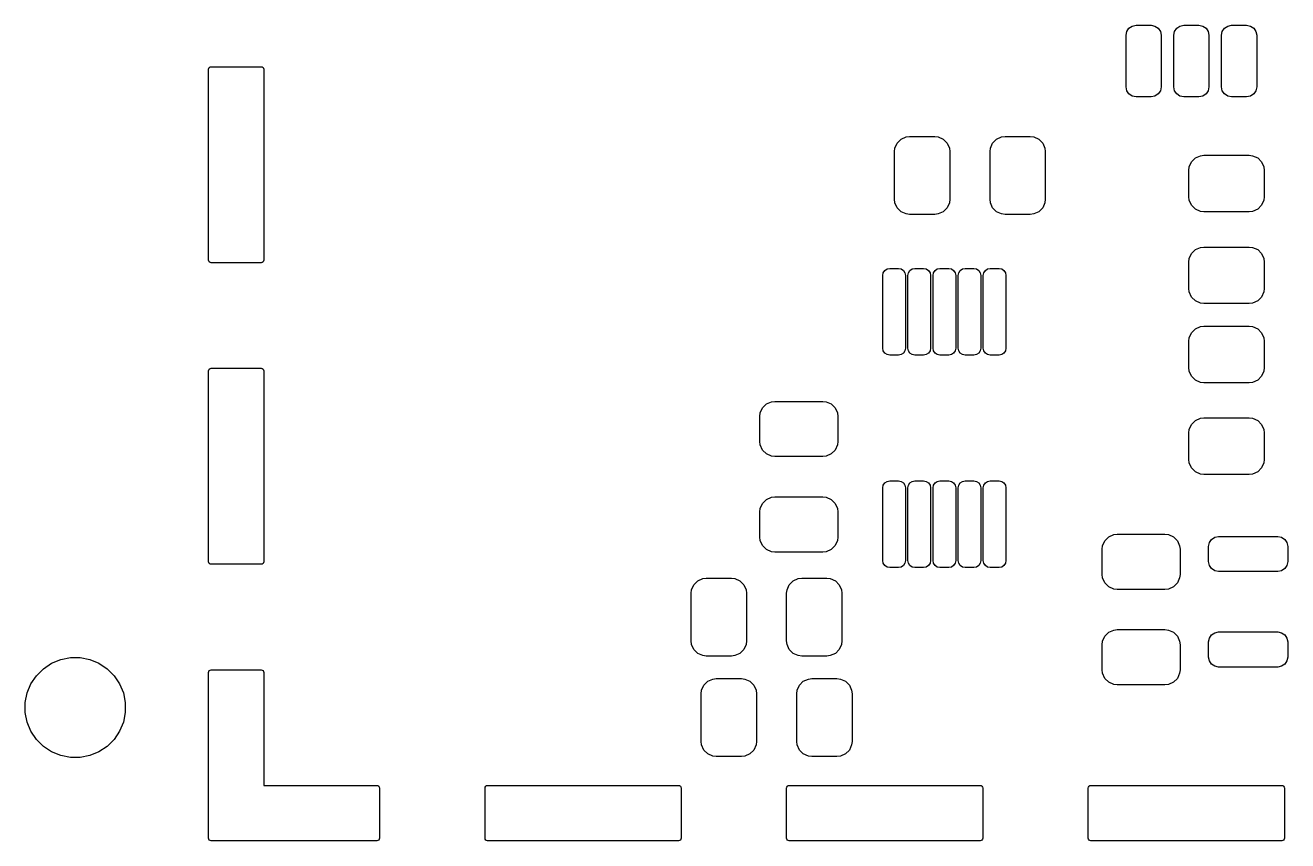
# Model space of a CAD drawing. Header units: inches. Extents: x -1.75 to 1.75, y -2.15 to 2.13.
# Drawn here: x -1.649 to -0.661, y 0.715 to 1.353 of the extents above; entities that cross this region are included whole.
import ezdxf

# ---------------------------------------------------------------- set-up
doc = ezdxf.new("R2010")
doc.units = ezdxf.units.IN
doc.header["$MEASUREMENT"] = 0
doc.layers.add('BLACK', color=250, linetype='CONTINUOUS')

msp = doc.modelspace()

# ---------------------------------------------------------------- linework, layer by layer
at = {"layer": 'BLACK', "linetype": 'CONTINUOUS'}
for p, q in [((-0.7874, 1.34547), (-0.7868, 1.34849)), ((-0.7874, 1.30512), (-0.7874, 1.34547)), ((-0.7868, 1.34849), (-0.7851, 1.35104)), ((-0.7851, 1.35104), (-0.78254, 1.35275)), ((-0.78254, 1.35275), (-0.77953, 1.35335)), ((-0.77953, 1.35335), (-0.76772, 1.35335)), ((-0.76772, 1.35335), (-0.7647, 1.35275)), ((-0.7647, 1.35275), (-0.76215, 1.35104)), ((-0.76215, 1.35104), (-0.76044, 1.34849)), ((-0.76044, 1.34849), (-0.75984, 1.34547)), ((-0.75984, 1.34547), (-0.75984, 1.30512)), ((-0.75, 1.34547), (-0.7494, 1.34849)), ((-0.75, 1.30512), (-0.75, 1.34547)), ((-0.7494, 1.34849), (-0.74769, 1.35104)), ((-0.74769, 1.35104), (-0.74514, 1.35275)), ((-0.74514, 1.35275), (-0.74213, 1.35335)), ((-0.74213, 1.35335), (-0.73031, 1.35335)), ((-0.73031, 1.35335), (-0.7273, 1.35275)), ((-0.7273, 1.35275), (-0.72475, 1.35104)), ((-0.72475, 1.35104), (-0.72304, 1.34849)), ((-0.72304, 1.34849), (-0.72244, 1.34547)), ((-0.72244, 1.34547), (-0.72244, 1.30512)), ((-0.7126, 1.34547), (-0.712, 1.34849)), ((-0.7126, 1.30512), (-0.7126, 1.34547)), ((-0.712, 1.34849), (-0.71029, 1.35104)), ((-0.71029, 1.35104), (-0.70774, 1.35275)), ((-0.70774, 1.35275), (-0.70472, 1.35335)), ((-0.70472, 1.35335), (-0.69291, 1.35335)), ((-0.69291, 1.35335), (-0.6899, 1.35275)), ((-0.6899, 1.35275), (-0.68735, 1.35104)), ((-0.68735, 1.35104), (-0.68564, 1.34849)), ((-0.68564, 1.34849), (-0.68504, 1.34547)), ((-0.68504, 1.34547), (-0.68504, 1.30512)), ((-1.50591, 1.3189), (-1.50576, 1.31965)), ((-1.50591, 1.16929), (-1.50591, 1.3189)), ((-1.50576, 1.31965), (-1.50533, 1.32029)), ((-1.50533, 1.32029), (-1.50469, 1.32072)), ((-1.50469, 1.32072), (-1.50394, 1.32087)), ((-1.50394, 1.32087), (-1.46457, 1.32087)), ((-1.46457, 1.32087), (-1.46381, 1.32072)), ((-1.46381, 1.32072), (-1.46317, 1.32029)), ((-1.46317, 1.32029), (-1.46275, 1.31965)), ((-1.46275, 1.31965), (-1.4626, 1.3189)), ((-1.4626, 1.3189), (-1.4626, 1.16929)), ((-0.7868, 1.3021), (-0.7874, 1.30512)), ((-0.75984, 1.30512), (-0.76044, 1.3021)), ((-0.7494, 1.3021), (-0.75, 1.30512)), ((-0.72244, 1.30512), (-0.72304, 1.3021)), ((-0.712, 1.3021), (-0.7126, 1.30512)), ((-0.68504, 1.30512), (-0.68564, 1.3021)), ((-0.7851, 1.29955), (-0.7868, 1.3021)), ((-0.78254, 1.29784), (-0.7851, 1.29955)), ((-0.77953, 1.29724), (-0.78254, 1.29784)), ((-0.76772, 1.29724), (-0.77953, 1.29724)), ((-0.7647, 1.29784), (-0.76772, 1.29724)), ((-0.76215, 1.29955), (-0.7647, 1.29784)), ((-0.76044, 1.3021), (-0.76215, 1.29955)), ((-0.74769, 1.29955), (-0.7494, 1.3021)), ((-0.74514, 1.29784), (-0.74769, 1.29955)), ((-0.74213, 1.29724), (-0.74514, 1.29784)), ((-0.73031, 1.29724), (-0.74213, 1.29724)), ((-0.7273, 1.29784), (-0.73031, 1.29724)), ((-0.72475, 1.29955), (-0.7273, 1.29784)), ((-0.72304, 1.3021), (-0.72475, 1.29955)), ((-0.71029, 1.29955), (-0.712, 1.3021)), ((-0.70774, 1.29784), (-0.71029, 1.29955)), ((-0.70472, 1.29724), (-0.70774, 1.29784)), ((-0.69291, 1.29724), (-0.70472, 1.29724)), ((-0.6899, 1.29784), (-0.69291, 1.29724)), ((-0.68735, 1.29955), (-0.6899, 1.29784)), ((-0.68564, 1.3021), (-0.68735, 1.29955)), ((-0.96356, 1.26415), (-0.95959, 1.26591)), ((-0.95959, 1.26591), (-0.95689, 1.26622)), ((-0.95689, 1.26622), (-0.9372, 1.26622)), ((-0.9372, 1.26622), (-0.9345, 1.26591)), ((-0.9345, 1.26591), (-0.93053, 1.26415)), ((-0.88876, 1.26415), (-0.88479, 1.26591)), ((-0.88479, 1.26591), (-0.88209, 1.26622)), ((-0.88209, 1.26622), (-0.8624, 1.26622)), ((-0.8624, 1.26622), (-0.8597, 1.26591)), ((-0.8597, 1.26591), (-0.85573, 1.26415)), ((-0.9687, 1.25441), (-0.96839, 1.25711)), ((-0.96839, 1.25711), (-0.96663, 1.26108)), ((-0.96663, 1.26108), (-0.96356, 1.26415)), ((-0.93053, 1.26415), (-0.92746, 1.26108)), ((-0.92746, 1.26108), (-0.92571, 1.25711)), ((-0.92571, 1.25711), (-0.92539, 1.25441)), ((-0.8939, 1.25441), (-0.89358, 1.25711)), ((-0.89358, 1.25711), (-0.89183, 1.26108)), ((-0.89183, 1.26108), (-0.88876, 1.26415)), ((-0.85573, 1.26415), (-0.85266, 1.26108)), ((-0.85266, 1.26108), (-0.8509, 1.25711)), ((-0.8509, 1.25711), (-0.85059, 1.25441)), ((-0.9687, 1.21701), (-0.9687, 1.25441)), ((-0.92539, 1.25441), (-0.92539, 1.21701)), ((-0.8939, 1.21701), (-0.8939, 1.25441)), ((-0.85059, 1.25441), (-0.85059, 1.21701)), ((-0.73788, 1.24237), (-0.73612, 1.24634)), ((-0.73612, 1.24634), (-0.73305, 1.24941)), ((-0.73305, 1.24941), (-0.72908, 1.25116)), ((-0.72908, 1.25116), (-0.72638, 1.25148)), ((-0.72638, 1.25148), (-0.69094, 1.25148)), ((-0.69094, 1.25148), (-0.68824, 1.25116)), ((-0.68824, 1.25116), (-0.68427, 1.24941)), ((-0.68427, 1.24941), (-0.6812, 1.24634)), ((-0.6812, 1.24634), (-0.67945, 1.24237)), ((-0.73819, 1.23967), (-0.73788, 1.24237)), ((-0.73819, 1.219), (-0.73819, 1.23967)), ((-0.67945, 1.24237), (-0.67913, 1.23967)), ((-0.67913, 1.23967), (-0.67913, 1.219)), ((-0.96839, 1.2143), (-0.9687, 1.21701)), ((-0.92539, 1.21701), (-0.92571, 1.2143)), ((-0.89358, 1.2143), (-0.8939, 1.21701)), ((-0.85059, 1.21701), (-0.8509, 1.2143)), ((-0.73788, 1.21629), (-0.73819, 1.219)), ((-0.73612, 1.21232), (-0.73788, 1.21629)), ((-0.67945, 1.21629), (-0.6812, 1.21232)), ((-0.67913, 1.219), (-0.67945, 1.21629)), ((-0.96663, 1.21033), (-0.96839, 1.2143)), ((-0.96356, 1.20726), (-0.96663, 1.21033)), ((-0.95959, 1.20551), (-0.96356, 1.20726)), ((-0.93053, 1.20726), (-0.9345, 1.20551)), ((-0.92746, 1.21033), (-0.93053, 1.20726)), ((-0.92571, 1.2143), (-0.92746, 1.21033)), ((-0.89183, 1.21033), (-0.89358, 1.2143)), ((-0.88876, 1.20726), (-0.89183, 1.21033)), ((-0.88479, 1.20551), (-0.88876, 1.20726)), ((-0.85573, 1.20726), (-0.8597, 1.20551)), ((-0.85266, 1.21033), (-0.85573, 1.20726)), ((-0.8509, 1.2143), (-0.85266, 1.21033)), ((-0.73305, 1.20925), (-0.73612, 1.21232)), ((-0.72908, 1.2075), (-0.73305, 1.20925)), ((-0.72638, 1.20719), (-0.72908, 1.2075)), ((-0.69094, 1.20719), (-0.72638, 1.20719)), ((-0.68824, 1.2075), (-0.69094, 1.20719)), ((-0.68427, 1.20925), (-0.68824, 1.2075)), ((-0.6812, 1.21232), (-0.68427, 1.20925)), ((-0.95689, 1.2052), (-0.95959, 1.20551)), ((-0.9372, 1.2052), (-0.95689, 1.2052)), ((-0.9345, 1.20551), (-0.9372, 1.2052)), ((-0.88209, 1.2052), (-0.88479, 1.20551)), ((-0.8624, 1.2052), (-0.88209, 1.2052)), ((-0.8597, 1.20551), (-0.8624, 1.2052)), ((-0.73612, 1.17449), (-0.73305, 1.17756)), ((-0.73305, 1.17756), (-0.72908, 1.17931)), ((-0.72908, 1.17931), (-0.72638, 1.17963)), ((-0.72638, 1.17963), (-0.69094, 1.17963)), ((-0.69094, 1.17963), (-0.68824, 1.17931)), ((-0.68824, 1.17931), (-0.68427, 1.17756)), ((-0.68427, 1.17756), (-0.6812, 1.17449)), ((-1.50576, 1.16854), (-1.50591, 1.16929)), ((-1.50533, 1.1679), (-1.50576, 1.16854)), ((-1.50469, 1.16747), (-1.50533, 1.1679)), ((-1.50394, 1.16732), (-1.50469, 1.16747)), ((-1.46457, 1.16732), (-1.50394, 1.16732)), ((-1.46381, 1.16747), (-1.46457, 1.16732)), ((-1.46317, 1.1679), (-1.46381, 1.16747)), ((-1.46275, 1.16854), (-1.46317, 1.1679)), ((-1.4626, 1.16929), (-1.46275, 1.16854)), ((-0.73819, 1.16781), (-0.73788, 1.17052)), ((-0.73819, 1.14715), (-0.73819, 1.16781)), ((-0.73788, 1.17052), (-0.73612, 1.17449)), ((-0.6812, 1.17449), (-0.67945, 1.17052)), ((-0.67945, 1.17052), (-0.67913, 1.16781)), ((-0.67913, 1.16781), (-0.67913, 1.14715)), ((-0.97787, 1.15742), (-0.97746, 1.15949)), ((-0.97787, 1.10033), (-0.97787, 1.15742)), ((-0.97746, 1.15949), (-0.97629, 1.16125)), ((-0.97629, 1.16125), (-0.97453, 1.16242)), ((-0.97453, 1.16242), (-0.97246, 1.16283)), ((-0.97246, 1.16283), (-0.96557, 1.16283)), ((-0.96557, 1.16283), (-0.9635, 1.16242)), ((-0.9635, 1.16242), (-0.96174, 1.16125)), ((-0.96174, 1.16125), (-0.96057, 1.15949)), ((-0.96057, 1.15949), (-0.96016, 1.15742)), ((-0.96016, 1.15742), (-0.96016, 1.10033)), ((-0.95819, 1.15742), (-0.95778, 1.15949)), ((-0.95819, 1.10033), (-0.95819, 1.15742)), ((-0.95778, 1.15949), (-0.9566, 1.16125)), ((-0.9566, 1.16125), (-0.95485, 1.16242)), ((-0.95485, 1.16242), (-0.95278, 1.16283)), ((-0.95278, 1.16283), (-0.94589, 1.16283)), ((-0.94589, 1.16283), (-0.94381, 1.16242)), ((-0.94381, 1.16242), (-0.94206, 1.16125)), ((-0.94206, 1.16125), (-0.94088, 1.15949)), ((-0.94088, 1.15949), (-0.94047, 1.15742)), ((-0.94047, 1.15742), (-0.94047, 1.10033)), ((-0.9385, 1.15742), (-0.93809, 1.15949)), ((-0.9385, 1.10033), (-0.9385, 1.15742)), ((-0.93809, 1.15949), (-0.93692, 1.16125)), ((-0.93692, 1.16125), (-0.93516, 1.16242)), ((-0.93516, 1.16242), (-0.93309, 1.16283)), ((-0.93309, 1.16283), (-0.9262, 1.16283)), ((-0.9262, 1.16283), (-0.92413, 1.16242)), ((-0.92413, 1.16242), (-0.92237, 1.16125)), ((-0.92237, 1.16125), (-0.9212, 1.15949)), ((-0.9212, 1.15949), (-0.92079, 1.15742)), ((-0.92079, 1.15742), (-0.92079, 1.10033)), ((-0.91882, 1.15742), (-0.91841, 1.15949)), ((-0.91882, 1.10033), (-0.91882, 1.15742)), ((-0.91841, 1.15949), (-0.91723, 1.16125)), ((-0.91723, 1.16125), (-0.91548, 1.16242)), ((-0.91548, 1.16242), (-0.91341, 1.16283)), ((-0.91341, 1.16283), (-0.90652, 1.16283)), ((-0.90652, 1.16283), (-0.90444, 1.16242)), ((-0.90444, 1.16242), (-0.90269, 1.16125)), ((-0.90269, 1.16125), (-0.90151, 1.15949)), ((-0.90151, 1.15949), (-0.9011, 1.15742)), ((-0.9011, 1.15742), (-0.9011, 1.10033)), ((-0.89913, 1.15742), (-0.89872, 1.15949)), ((-0.89913, 1.10033), (-0.89913, 1.15742)), ((-0.89872, 1.15949), (-0.89755, 1.16125)), ((-0.89755, 1.16125), (-0.89579, 1.16242)), ((-0.89579, 1.16242), (-0.89372, 1.16283)), ((-0.89372, 1.16283), (-0.88683, 1.16283)), ((-0.88683, 1.16283), (-0.88476, 1.16242)), ((-0.88476, 1.16242), (-0.883, 1.16125)), ((-0.883, 1.16125), (-0.88183, 1.15949)), ((-0.88183, 1.15949), (-0.88142, 1.15742)), ((-0.88142, 1.15742), (-0.88142, 1.10033)), ((-0.73788, 1.14444), (-0.73819, 1.14715)), ((-0.67913, 1.14715), (-0.67945, 1.14444)), ((-0.73612, 1.14047), (-0.73788, 1.14444)), ((-0.73305, 1.1374), (-0.73612, 1.14047)), ((-0.72908, 1.13565), (-0.73305, 1.1374)), ((-0.68427, 1.1374), (-0.68824, 1.13565)), ((-0.6812, 1.14047), (-0.68427, 1.1374)), ((-0.67945, 1.14444), (-0.6812, 1.14047)), ((-0.72638, 1.13533), (-0.72908, 1.13565)), ((-0.69094, 1.13533), (-0.72638, 1.13533)), ((-0.68824, 1.13565), (-0.69094, 1.13533)), ((-0.73305, 1.11555), (-0.72908, 1.1173)), ((-0.72908, 1.1173), (-0.72638, 1.11762)), ((-0.72638, 1.11762), (-0.69094, 1.11762)), ((-0.69094, 1.11762), (-0.68824, 1.1173)), ((-0.68824, 1.1173), (-0.68427, 1.11555)), ((-0.73819, 1.10581), (-0.73788, 1.10851)), ((-0.73788, 1.10851), (-0.73612, 1.11248)), ((-0.73612, 1.11248), (-0.73305, 1.11555)), ((-0.68427, 1.11555), (-0.6812, 1.11248)), ((-0.6812, 1.11248), (-0.67945, 1.10851)), ((-0.67945, 1.10851), (-0.67913, 1.10581)), ((-0.97746, 1.09826), (-0.97787, 1.10033)), ((-0.97629, 1.09651), (-0.97746, 1.09826)), ((-0.96057, 1.09826), (-0.96174, 1.09651)), ((-0.96016, 1.10033), (-0.96057, 1.09826)), ((-0.95778, 1.09826), (-0.95819, 1.10033)), ((-0.9566, 1.09651), (-0.95778, 1.09826)), ((-0.94088, 1.09826), (-0.94206, 1.09651)), ((-0.94047, 1.10033), (-0.94088, 1.09826)), ((-0.93809, 1.09826), (-0.9385, 1.10033)), ((-0.93692, 1.09651), (-0.93809, 1.09826)), ((-0.9212, 1.09826), (-0.92237, 1.09651)), ((-0.92079, 1.10033), (-0.9212, 1.09826)), ((-0.91841, 1.09826), (-0.91882, 1.10033)), ((-0.91723, 1.09651), (-0.91841, 1.09826)), ((-0.90151, 1.09826), (-0.90269, 1.09651)), ((-0.9011, 1.10033), (-0.90151, 1.09826)), ((-0.89872, 1.09826), (-0.89913, 1.10033)), ((-0.89755, 1.09651), (-0.89872, 1.09826)), ((-0.88183, 1.09826), (-0.883, 1.09651)), ((-0.88142, 1.10033), (-0.88183, 1.09826)), ((-0.73819, 1.08514), (-0.73819, 1.10581)), ((-0.67913, 1.10581), (-0.67913, 1.08514)), ((-0.97453, 1.09533), (-0.97629, 1.09651)), ((-0.97246, 1.09492), (-0.97453, 1.09533)), ((-0.96557, 1.09492), (-0.97246, 1.09492)), ((-0.9635, 1.09533), (-0.96557, 1.09492)), ((-0.96174, 1.09651), (-0.9635, 1.09533)), ((-0.95485, 1.09533), (-0.9566, 1.09651)), ((-0.95278, 1.09492), (-0.95485, 1.09533)), ((-0.94589, 1.09492), (-0.95278, 1.09492)), ((-0.94381, 1.09533), (-0.94589, 1.09492)), ((-0.94206, 1.09651), (-0.94381, 1.09533)), ((-0.93516, 1.09533), (-0.93692, 1.09651)), ((-0.93309, 1.09492), (-0.93516, 1.09533)), ((-0.9262, 1.09492), (-0.93309, 1.09492)), ((-0.92413, 1.09533), (-0.9262, 1.09492)), ((-0.92237, 1.09651), (-0.92413, 1.09533)), ((-0.91548, 1.09533), (-0.91723, 1.09651)), ((-0.91341, 1.09492), (-0.91548, 1.09533)), ((-0.90652, 1.09492), (-0.91341, 1.09492)), ((-0.90444, 1.09533), (-0.90652, 1.09492)), ((-0.90269, 1.09651), (-0.90444, 1.09533)), ((-0.89579, 1.09533), (-0.89755, 1.09651)), ((-0.89372, 1.09492), (-0.89579, 1.09533)), ((-0.88683, 1.09492), (-0.89372, 1.09492)), ((-0.88476, 1.09533), (-0.88683, 1.09492)), ((-0.883, 1.09651), (-0.88476, 1.09533)), ((-1.50591, 1.08268), (-1.50576, 1.08343)), ((-1.50591, 0.93307), (-1.50591, 1.08268)), ((-1.50576, 1.08343), (-1.50533, 1.08407)), ((-1.50533, 1.08407), (-1.50469, 1.0845)), ((-1.50469, 1.0845), (-1.50394, 1.08465)), ((-1.50394, 1.08465), (-1.46457, 1.08465)), ((-1.46457, 1.08465), (-1.46381, 1.0845)), ((-1.46381, 1.0845), (-1.46317, 1.08407)), ((-1.46317, 1.08407), (-1.46275, 1.08343)), ((-1.46275, 1.08343), (-1.4626, 1.08268)), ((-1.4626, 1.08268), (-1.4626, 0.93307)), ((-0.73788, 1.08243), (-0.73819, 1.08514)), ((-0.73612, 1.07846), (-0.73788, 1.08243)), ((-0.73305, 1.07539), (-0.73612, 1.07846)), ((-0.6812, 1.07846), (-0.68427, 1.07539)), ((-0.67945, 1.08243), (-0.6812, 1.07846)), ((-0.67913, 1.08514), (-0.67945, 1.08243)), ((-0.72908, 1.07364), (-0.73305, 1.07539)), ((-0.72638, 1.07333), (-0.72908, 1.07364)), ((-0.69094, 1.07333), (-0.72638, 1.07333)), ((-0.68824, 1.07364), (-0.69094, 1.07333)), ((-0.68427, 1.07539), (-0.68824, 1.07364)), ((-1.06902, 1.0567), (-1.06505, 1.05845)), ((-1.06505, 1.05845), (-1.06235, 1.05876)), ((-1.06235, 1.05876), (-1.02494, 1.05876)), ((-1.02494, 1.05876), (-1.02224, 1.05845)), ((-1.02224, 1.05845), (-1.01827, 1.0567)), ((-1.07416, 1.04695), (-1.07384, 1.04966)), ((-1.07384, 1.04966), (-1.07209, 1.05363)), ((-1.07209, 1.05363), (-1.06902, 1.0567)), ((-1.01827, 1.0567), (-1.0152, 1.05363)), ((-1.0152, 1.05363), (-1.01345, 1.04966)), ((-1.01345, 1.04966), (-1.01313, 1.04695)), ((-1.07416, 1.02727), (-1.07416, 1.04695)), ((-1.01313, 1.04695), (-1.01313, 1.02727)), ((-0.73788, 1.03666), (-0.73612, 1.04063)), ((-0.73612, 1.04063), (-0.73305, 1.0437)), ((-0.73305, 1.0437), (-0.72908, 1.04545)), ((-0.72908, 1.04545), (-0.72638, 1.04577)), ((-0.72638, 1.04577), (-0.69094, 1.04577)), ((-0.69094, 1.04577), (-0.68824, 1.04545)), ((-0.68824, 1.04545), (-0.68427, 1.0437)), ((-0.68427, 1.0437), (-0.6812, 1.04063)), ((-0.6812, 1.04063), (-0.67945, 1.03666)), ((-0.73819, 1.03396), (-0.73788, 1.03666)), ((-0.73819, 1.01329), (-0.73819, 1.03396)), ((-0.67945, 1.03666), (-0.67913, 1.03396)), ((-0.67913, 1.03396), (-0.67913, 1.01329)), ((-1.07384, 1.02456), (-1.07416, 1.02727)), ((-1.07209, 1.02059), (-1.07384, 1.02456)), ((-1.06902, 1.01752), (-1.07209, 1.02059)), ((-1.0152, 1.02059), (-1.01827, 1.01752)), ((-1.01345, 1.02456), (-1.0152, 1.02059)), ((-1.01313, 1.02727), (-1.01345, 1.02456)), ((-1.06505, 1.01577), (-1.06902, 1.01752)), ((-1.06235, 1.01546), (-1.06505, 1.01577)), ((-1.02494, 1.01546), (-1.06235, 1.01546)), ((-1.02224, 1.01577), (-1.02494, 1.01546)), ((-1.01827, 1.01752), (-1.02224, 1.01577)), ((-0.73788, 1.01058), (-0.73819, 1.01329)), ((-0.73612, 1.00661), (-0.73788, 1.01058)), ((-0.67945, 1.01058), (-0.6812, 1.00661)), ((-0.67913, 1.01329), (-0.67945, 1.01058)), ((-0.73305, 1.00354), (-0.73612, 1.00661)), ((-0.72908, 1.00179), (-0.73305, 1.00354)), ((-0.72638, 1.00148), (-0.72908, 1.00179)), ((-0.69094, 1.00148), (-0.72638, 1.00148)), ((-0.68824, 1.00179), (-0.69094, 1.00148)), ((-0.68427, 1.00354), (-0.68824, 1.00179)), ((-0.6812, 1.00661), (-0.68427, 1.00354)), ((-0.97787, 0.99108), (-0.97746, 0.99315)), ((-0.97787, 0.934), (-0.97787, 0.99108)), ((-0.97746, 0.99315), (-0.97629, 0.99491)), ((-0.97629, 0.99491), (-0.97453, 0.99608)), ((-0.97453, 0.99608), (-0.97246, 0.9965)), ((-0.97246, 0.9965), (-0.96557, 0.9965)), ((-0.96557, 0.9965), (-0.9635, 0.99608)), ((-0.9635, 0.99608), (-0.96174, 0.99491)), ((-0.96174, 0.99491), (-0.96057, 0.99315)), ((-0.96057, 0.99315), (-0.96016, 0.99108)), ((-0.96016, 0.99108), (-0.96016, 0.934)), ((-0.95819, 0.99108), (-0.95778, 0.99315)), ((-0.95819, 0.934), (-0.95819, 0.99108)), ((-0.95778, 0.99315), (-0.9566, 0.99491)), ((-0.9566, 0.99491), (-0.95485, 0.99608)), ((-0.95485, 0.99608), (-0.95278, 0.9965)), ((-0.95278, 0.9965), (-0.94589, 0.9965)), ((-0.94589, 0.9965), (-0.94381, 0.99608)), ((-0.94381, 0.99608), (-0.94206, 0.99491)), ((-0.94206, 0.99491), (-0.94088, 0.99315)), ((-0.94088, 0.99315), (-0.94047, 0.99108)), ((-0.94047, 0.99108), (-0.94047, 0.934)), ((-0.9385, 0.99108), (-0.93809, 0.99315)), ((-0.9385, 0.934), (-0.9385, 0.99108)), ((-0.93809, 0.99315), (-0.93692, 0.99491)), ((-0.93692, 0.99491), (-0.93516, 0.99608)), ((-0.93516, 0.99608), (-0.93309, 0.9965)), ((-0.93309, 0.9965), (-0.9262, 0.9965)), ((-0.9262, 0.9965), (-0.92413, 0.99608)), ((-0.92413, 0.99608), (-0.92237, 0.99491)), ((-0.92237, 0.99491), (-0.9212, 0.99315)), ((-0.9212, 0.99315), (-0.92079, 0.99108)), ((-0.92079, 0.99108), (-0.92079, 0.934)), ((-0.91882, 0.99108), (-0.91841, 0.99315)), ((-0.91882, 0.934), (-0.91882, 0.99108)), ((-0.91841, 0.99315), (-0.91723, 0.99491)), ((-0.91723, 0.99491), (-0.91548, 0.99608)), ((-0.91548, 0.99608), (-0.91341, 0.9965)), ((-0.91341, 0.9965), (-0.90652, 0.9965)), ((-0.90652, 0.9965), (-0.90444, 0.99608)), ((-0.90444, 0.99608), (-0.90269, 0.99491)), ((-0.90269, 0.99491), (-0.90151, 0.99315)), ((-0.90151, 0.99315), (-0.9011, 0.99108)), ((-0.9011, 0.99108), (-0.9011, 0.934)), ((-0.89913, 0.99108), (-0.89872, 0.99315)), ((-0.89913, 0.934), (-0.89913, 0.99108)), ((-0.89872, 0.99315), (-0.89755, 0.99491)), ((-0.89755, 0.99491), (-0.89579, 0.99608)), ((-0.89579, 0.99608), (-0.89372, 0.9965)), ((-0.89372, 0.9965), (-0.88683, 0.9965)), ((-0.88683, 0.9965), (-0.88476, 0.99608)), ((-0.88476, 0.99608), (-0.883, 0.99491)), ((-0.883, 0.99491), (-0.88183, 0.99315)), ((-0.88183, 0.99315), (-0.88142, 0.99108)), ((-0.88142, 0.99108), (-0.88142, 0.934)), ((-1.07384, 0.97485), (-1.07209, 0.97882)), ((-1.07209, 0.97882), (-1.06902, 0.98189)), ((-1.06902, 0.98189), (-1.06505, 0.98365)), ((-1.06505, 0.98365), (-1.06235, 0.98396)), ((-1.06235, 0.98396), (-1.02494, 0.98396)), ((-1.02494, 0.98396), (-1.02224, 0.98365)), ((-1.02224, 0.98365), (-1.01827, 0.98189)), ((-1.01827, 0.98189), (-1.0152, 0.97882)), ((-1.0152, 0.97882), (-1.01345, 0.97485)), ((-1.07416, 0.97215), (-1.07384, 0.97485)), ((-1.07416, 0.95246), (-1.07416, 0.97215)), ((-1.01345, 0.97485), (-1.01313, 0.97215)), ((-1.01313, 0.97215), (-1.01313, 0.95246)), ((-1.07384, 0.94976), (-1.07416, 0.95246)), ((-1.07209, 0.94579), (-1.07384, 0.94976)), ((-1.01345, 0.94976), (-1.0152, 0.94579)), ((-1.01313, 0.95246), (-1.01345, 0.94976)), ((-0.80579, 0.94562), (-0.80404, 0.94959)), ((-0.80404, 0.94959), (-0.80097, 0.95266)), ((-0.80097, 0.95266), (-0.797, 0.95441)), ((-0.797, 0.95441), (-0.79429, 0.95472)), ((-0.79429, 0.95472), (-0.75689, 0.95472)), ((-0.75689, 0.95472), (-0.75419, 0.95441)), ((-0.75419, 0.95441), (-0.75021, 0.95266)), ((-0.75021, 0.95266), (-0.74715, 0.94959)), ((-0.74715, 0.94959), (-0.74539, 0.94562)), ((-0.72214, 0.9481), (-0.72043, 0.95065)), ((-0.72043, 0.95065), (-0.71788, 0.95236)), ((-0.71788, 0.95236), (-0.71487, 0.95296)), ((-0.71487, 0.95296), (-0.66861, 0.95296)), ((-0.66861, 0.95296), (-0.66559, 0.95236)), ((-0.66559, 0.95236), (-0.66304, 0.95065)), ((-0.66304, 0.95065), (-0.66133, 0.9481)), ((-1.06902, 0.94272), (-1.07209, 0.94579)), ((-1.06505, 0.94097), (-1.06902, 0.94272)), ((-1.06235, 0.94065), (-1.06505, 0.94097)), ((-1.02494, 0.94065), (-1.06235, 0.94065)), ((-1.02224, 0.94097), (-1.02494, 0.94065)), ((-1.01827, 0.94272), (-1.02224, 0.94097)), ((-1.0152, 0.94579), (-1.01827, 0.94272)), ((-0.8061, 0.94291), (-0.80579, 0.94562)), ((-0.8061, 0.92323), (-0.8061, 0.94291)), ((-0.74539, 0.94562), (-0.74508, 0.94291)), ((-0.74508, 0.94291), (-0.74508, 0.92323)), ((-0.72274, 0.94508), (-0.72214, 0.9481)), ((-0.72274, 0.93327), (-0.72274, 0.94508)), ((-0.66133, 0.9481), (-0.66073, 0.94508)), ((-0.66073, 0.94508), (-0.66073, 0.93327)), ((-1.50576, 0.93232), (-1.50591, 0.93307)), ((-1.50533, 0.93168), (-1.50576, 0.93232)), ((-1.50469, 0.93125), (-1.50533, 0.93168)), ((-1.50394, 0.9311), (-1.50469, 0.93125)), ((-1.46457, 0.9311), (-1.50394, 0.9311)), ((-1.46381, 0.93125), (-1.46457, 0.9311)), ((-1.46317, 0.93168), (-1.46381, 0.93125)), ((-1.46275, 0.93232), (-1.46317, 0.93168)), ((-1.4626, 0.93307), (-1.46275, 0.93232)), ((-0.97746, 0.93192), (-0.97787, 0.934)), ((-0.97629, 0.93017), (-0.97746, 0.93192)), ((-0.97453, 0.92899), (-0.97629, 0.93017)), ((-0.96174, 0.93017), (-0.9635, 0.92899)), ((-0.96057, 0.93192), (-0.96174, 0.93017)), ((-0.96016, 0.934), (-0.96057, 0.93192)), ((-0.95778, 0.93192), (-0.95819, 0.934)), ((-0.9566, 0.93017), (-0.95778, 0.93192)), ((-0.95485, 0.92899), (-0.9566, 0.93017)), ((-0.94206, 0.93017), (-0.94381, 0.92899)), ((-0.94088, 0.93192), (-0.94206, 0.93017)), ((-0.94047, 0.934), (-0.94088, 0.93192)), ((-0.93809, 0.93192), (-0.9385, 0.934)), ((-0.93692, 0.93017), (-0.93809, 0.93192)), ((-0.93516, 0.92899), (-0.93692, 0.93017)), ((-0.92237, 0.93017), (-0.92413, 0.92899)), ((-0.9212, 0.93192), (-0.92237, 0.93017)), ((-0.92079, 0.934), (-0.9212, 0.93192)), ((-0.91841, 0.93192), (-0.91882, 0.934)), ((-0.91723, 0.93017), (-0.91841, 0.93192)), ((-0.91548, 0.92899), (-0.91723, 0.93017)), ((-0.90269, 0.93017), (-0.90444, 0.92899)), ((-0.90151, 0.93192), (-0.90269, 0.93017)), ((-0.9011, 0.934), (-0.90151, 0.93192)), ((-0.89872, 0.93192), (-0.89913, 0.934)), ((-0.89755, 0.93017), (-0.89872, 0.93192)), ((-0.89579, 0.92899), (-0.89755, 0.93017)), ((-0.883, 0.93017), (-0.88476, 0.92899)), ((-0.88183, 0.93192), (-0.883, 0.93017)), ((-0.88142, 0.934), (-0.88183, 0.93192)), ((-0.72214, 0.93026), (-0.72274, 0.93327)), ((-0.72043, 0.9277), (-0.72214, 0.93026)), ((-0.66133, 0.93026), (-0.66304, 0.9277)), ((-0.66073, 0.93327), (-0.66133, 0.93026)), ((-1.12282, 0.91821), (-1.11885, 0.91996)), ((-1.11885, 0.91996), (-1.11614, 0.92028)), ((-1.11614, 0.92028), (-1.09646, 0.92028)), ((-1.09646, 0.92028), (-1.09375, 0.91996)), ((-1.09375, 0.91996), (-1.08978, 0.91821)), ((-1.04801, 0.91821), (-1.04404, 0.91996)), ((-1.04404, 0.91996), (-1.04134, 0.92028)), ((-1.04134, 0.92028), (-1.02165, 0.92028)), ((-1.02165, 0.92028), (-1.01895, 0.91996)), ((-1.01895, 0.91996), (-1.01498, 0.91821)), ((-0.97246, 0.92858), (-0.97453, 0.92899)), ((-0.96557, 0.92858), (-0.97246, 0.92858)), ((-0.9635, 0.92899), (-0.96557, 0.92858)), ((-0.95278, 0.92858), (-0.95485, 0.92899)), ((-0.94589, 0.92858), (-0.95278, 0.92858)), ((-0.94381, 0.92899), (-0.94589, 0.92858)), ((-0.93309, 0.92858), (-0.93516, 0.92899)), ((-0.9262, 0.92858), (-0.93309, 0.92858)), ((-0.92413, 0.92899), (-0.9262, 0.92858)), ((-0.91341, 0.92858), (-0.91548, 0.92899)), ((-0.90652, 0.92858), (-0.91341, 0.92858)), ((-0.90444, 0.92899), (-0.90652, 0.92858)), ((-0.89372, 0.92858), (-0.89579, 0.92899)), ((-0.88683, 0.92858), (-0.89372, 0.92858)), ((-0.88476, 0.92899), (-0.88683, 0.92858)), ((-0.80579, 0.92052), (-0.8061, 0.92323)), ((-0.80404, 0.91655), (-0.80579, 0.92052)), ((-0.74539, 0.92052), (-0.74715, 0.91655)), ((-0.74508, 0.92323), (-0.74539, 0.92052)), ((-0.71788, 0.926), (-0.72043, 0.9277)), ((-0.71487, 0.9254), (-0.71788, 0.926)), ((-0.66861, 0.9254), (-0.71487, 0.9254)), ((-0.66559, 0.926), (-0.66861, 0.9254)), ((-0.66304, 0.9277), (-0.66559, 0.926)), ((-1.12795, 0.90846), (-1.12764, 0.91117)), ((-1.12764, 0.91117), (-1.12589, 0.91514)), ((-1.12589, 0.91514), (-1.12282, 0.91821)), ((-1.08978, 0.91821), (-1.08671, 0.91514)), ((-1.08671, 0.91514), (-1.08496, 0.91117)), ((-1.08496, 0.91117), (-1.08465, 0.90846)), ((-1.05315, 0.90846), (-1.05284, 0.91117)), ((-1.05284, 0.91117), (-1.05108, 0.91514)), ((-1.05108, 0.91514), (-1.04801, 0.91821)), ((-1.01498, 0.91821), (-1.01191, 0.91514)), ((-1.01191, 0.91514), (-1.01016, 0.91117)), ((-1.01016, 0.91117), (-1.00984, 0.90846)), ((-0.80097, 0.91348), (-0.80404, 0.91655)), ((-0.797, 0.91173), (-0.80097, 0.91348)), ((-0.79429, 0.91142), (-0.797, 0.91173)), ((-0.75689, 0.91142), (-0.79429, 0.91142)), ((-0.75419, 0.91173), (-0.75689, 0.91142)), ((-0.75021, 0.91348), (-0.75419, 0.91173)), ((-0.74715, 0.91655), (-0.75021, 0.91348)), ((-1.12795, 0.87106), (-1.12795, 0.90846)), ((-1.08465, 0.90846), (-1.08465, 0.87106)), ((-1.05315, 0.87106), (-1.05315, 0.90846)), ((-1.00984, 0.90846), (-1.00984, 0.87106)), ((-1.12764, 0.86836), (-1.12795, 0.87106)), ((-1.08465, 0.87106), (-1.08496, 0.86836)), ((-1.05284, 0.86836), (-1.05315, 0.87106)), ((-1.00984, 0.87106), (-1.01016, 0.86836)), ((-0.8061, 0.86811), (-0.80579, 0.87081)), ((-0.80579, 0.87081), (-0.80404, 0.87479)), ((-0.80404, 0.87479), (-0.80097, 0.87785)), ((-0.80097, 0.87785), (-0.797, 0.87961)), ((-0.797, 0.87961), (-0.79429, 0.87992)), ((-0.79429, 0.87992), (-0.75689, 0.87992)), ((-0.75689, 0.87992), (-0.75419, 0.87961)), ((-0.75419, 0.87961), (-0.75021, 0.87785)), ((-0.75021, 0.87785), (-0.74715, 0.87479)), ((-0.74715, 0.87479), (-0.74539, 0.87081)), ((-0.74539, 0.87081), (-0.74508, 0.86811)), ((-0.72274, 0.87028), (-0.72214, 0.87329)), ((-0.72274, 0.85847), (-0.72274, 0.87028)), ((-0.72214, 0.87329), (-0.72043, 0.87585)), ((-0.72043, 0.87585), (-0.71788, 0.87756)), ((-0.71788, 0.87756), (-0.71487, 0.87815)), ((-0.71487, 0.87815), (-0.66861, 0.87815)), ((-0.66861, 0.87815), (-0.66559, 0.87756)), ((-0.66559, 0.87756), (-0.66304, 0.87585)), ((-0.66304, 0.87585), (-0.66133, 0.87329)), ((-0.66133, 0.87329), (-0.66073, 0.87028)), ((-0.66073, 0.87028), (-0.66073, 0.85847)), ((-1.12589, 0.86439), (-1.12764, 0.86836)), ((-1.12282, 0.86132), (-1.12589, 0.86439)), ((-1.11885, 0.85957), (-1.12282, 0.86132)), ((-1.08978, 0.86132), (-1.09375, 0.85957)), ((-1.08671, 0.86439), (-1.08978, 0.86132)), ((-1.08496, 0.86836), (-1.08671, 0.86439)), ((-1.05108, 0.86439), (-1.05284, 0.86836)), ((-1.04801, 0.86132), (-1.05108, 0.86439)), ((-1.04404, 0.85957), (-1.04801, 0.86132)), ((-1.01498, 0.86132), (-1.01895, 0.85957)), ((-1.01191, 0.86439), (-1.01498, 0.86132)), ((-1.01016, 0.86836), (-1.01191, 0.86439)), ((-0.8061, 0.84843), (-0.8061, 0.86811)), ((-0.74508, 0.86811), (-0.74508, 0.84843)), ((-1.63521, 0.84933), (-1.6288, 0.85362)), ((-1.6288, 0.85362), (-1.62166, 0.85657)), ((-1.62166, 0.85657), (-1.6141, 0.85808)), ((-1.6141, 0.85808), (-1.60638, 0.85808)), ((-1.60638, 0.85808), (-1.59881, 0.85657)), ((-1.59881, 0.85657), (-1.59168, 0.85362)), ((-1.59168, 0.85362), (-1.58526, 0.84933)), ((-1.11614, 0.85925), (-1.11885, 0.85957)), ((-1.09646, 0.85925), (-1.11614, 0.85925)), ((-1.09375, 0.85957), (-1.09646, 0.85925)), ((-1.04134, 0.85925), (-1.04404, 0.85957)), ((-1.02165, 0.85925), (-1.04134, 0.85925)), ((-1.01895, 0.85957), (-1.02165, 0.85925)), ((-0.72214, 0.85546), (-0.72274, 0.85847)), ((-0.72043, 0.8529), (-0.72214, 0.85546)), ((-0.71788, 0.85119), (-0.72043, 0.8529)), ((-0.71487, 0.8506), (-0.71788, 0.85119)), ((-0.66861, 0.8506), (-0.71487, 0.8506)), ((-0.66559, 0.85119), (-0.66861, 0.8506)), ((-0.66304, 0.8529), (-0.66559, 0.85119)), ((-0.66133, 0.85546), (-0.66304, 0.8529)), ((-0.66073, 0.85847), (-0.66133, 0.85546)), ((-1.64496, 0.83746), (-1.64067, 0.84387)), ((-1.64067, 0.84387), (-1.63521, 0.84933)), ((-1.58526, 0.84933), (-1.5798, 0.84387)), ((-1.5798, 0.84387), (-1.57551, 0.83746)), ((-1.50591, 0.84646), (-1.50576, 0.84721)), ((-1.50591, 0.75591), (-1.50591, 0.84646)), ((-1.50576, 0.84721), (-1.50533, 0.84785)), ((-1.50533, 0.84785), (-1.50469, 0.84828)), ((-1.50469, 0.84828), (-1.50394, 0.84843)), ((-1.50394, 0.84843), (-1.46457, 0.84843)), ((-1.46457, 0.84843), (-1.46381, 0.84828)), ((-1.46381, 0.84828), (-1.46317, 0.84785)), ((-1.46317, 0.84785), (-1.46275, 0.84721)), ((-1.46275, 0.84721), (-1.4626, 0.84646)), ((-1.4626, 0.84646), (-1.4626, 0.75787)), ((-1.11494, 0.83947), (-1.11097, 0.84122)), ((-1.11097, 0.84122), (-1.10827, 0.84154)), ((-1.10827, 0.84154), (-1.08858, 0.84154)), ((-1.08858, 0.84154), (-1.08588, 0.84122)), ((-1.08588, 0.84122), (-1.08191, 0.83947)), ((-1.04014, 0.83947), (-1.03617, 0.84122)), ((-1.03617, 0.84122), (-1.03346, 0.84154)), ((-1.03346, 0.84154), (-1.01378, 0.84154)), ((-1.01378, 0.84154), (-1.01108, 0.84122)), ((-1.01108, 0.84122), (-1.0071, 0.83947)), ((-0.80579, 0.84572), (-0.8061, 0.84843)), ((-0.80404, 0.84175), (-0.80579, 0.84572)), ((-0.80097, 0.83868), (-0.80404, 0.84175)), ((-0.74715, 0.84175), (-0.75021, 0.83868)), ((-0.74539, 0.84572), (-0.74715, 0.84175)), ((-0.74508, 0.84843), (-0.74539, 0.84572)), ((-1.64791, 0.83033), (-1.64496, 0.83746)), ((-1.57551, 0.83746), (-1.57256, 0.83033)), ((-1.12008, 0.82972), (-1.11976, 0.83243)), ((-1.11976, 0.83243), (-1.11801, 0.8364)), ((-1.11801, 0.8364), (-1.11494, 0.83947)), ((-1.08191, 0.83947), (-1.07884, 0.8364)), ((-1.07884, 0.8364), (-1.07709, 0.83243)), ((-1.07709, 0.83243), (-1.07677, 0.82972)), ((-1.04528, 0.82972), (-1.04496, 0.83243)), ((-1.04496, 0.83243), (-1.04321, 0.8364)), ((-1.04321, 0.8364), (-1.04014, 0.83947)), ((-1.0071, 0.83947), (-1.00404, 0.8364)), ((-1.00404, 0.8364), (-1.00228, 0.83243)), ((-1.00228, 0.83243), (-1.00197, 0.82972)), ((-0.797, 0.83693), (-0.80097, 0.83868)), ((-0.79429, 0.83661), (-0.797, 0.83693)), ((-0.75689, 0.83661), (-0.79429, 0.83661)), ((-0.75419, 0.83693), (-0.75689, 0.83661)), ((-0.75021, 0.83868), (-0.75419, 0.83693)), ((-1.64942, 0.82276), (-1.64791, 0.83033)), ((-1.64942, 0.81504), (-1.64942, 0.82276)), ((-1.57256, 0.83033), (-1.57106, 0.82276)), ((-1.57106, 0.82276), (-1.57106, 0.81504)), ((-1.12008, 0.79232), (-1.12008, 0.82972)), ((-1.07677, 0.82972), (-1.07677, 0.79232)), ((-1.04528, 0.79232), (-1.04528, 0.82972)), ((-1.00197, 0.82972), (-1.00197, 0.79232)), ((-1.64791, 0.80747), (-1.64942, 0.81504)), ((-1.57106, 0.81504), (-1.57256, 0.80747)), ((-1.64496, 0.80034), (-1.64791, 0.80747)), ((-1.57256, 0.80747), (-1.57551, 0.80034)), ((-1.64067, 0.79392), (-1.64496, 0.80034)), ((-1.63521, 0.78846), (-1.64067, 0.79392)), ((-1.5798, 0.79392), (-1.58526, 0.78846)), ((-1.57551, 0.80034), (-1.5798, 0.79392)), ((-1.11976, 0.78962), (-1.12008, 0.79232)), ((-1.07677, 0.79232), (-1.07709, 0.78962)), ((-1.04496, 0.78962), (-1.04528, 0.79232)), ((-1.00197, 0.79232), (-1.00228, 0.78962)), ((-1.6288, 0.78418), (-1.63521, 0.78846)), ((-1.62166, 0.78122), (-1.6288, 0.78418)), ((-1.6141, 0.77972), (-1.62166, 0.78122)), ((-1.59881, 0.78122), (-1.60638, 0.77972)), ((-1.59168, 0.78418), (-1.59881, 0.78122)), ((-1.58526, 0.78846), (-1.59168, 0.78418)), ((-1.11801, 0.78565), (-1.11976, 0.78962)), ((-1.11494, 0.78258), (-1.11801, 0.78565)), ((-1.11097, 0.78083), (-1.11494, 0.78258)), ((-1.08191, 0.78258), (-1.08588, 0.78083)), ((-1.07884, 0.78565), (-1.08191, 0.78258)), ((-1.07709, 0.78962), (-1.07884, 0.78565)), ((-1.04321, 0.78565), (-1.04496, 0.78962)), ((-1.04014, 0.78258), (-1.04321, 0.78565)), ((-1.03617, 0.78083), (-1.04014, 0.78258)), ((-1.0071, 0.78258), (-1.01108, 0.78083)), ((-1.00404, 0.78565), (-1.0071, 0.78258)), ((-1.00228, 0.78962), (-1.00404, 0.78565)), ((-1.60638, 0.77972), (-1.6141, 0.77972)), ((-1.10827, 0.78051), (-1.11097, 0.78083)), ((-1.08858, 0.78051), (-1.10827, 0.78051)), ((-1.08588, 0.78083), (-1.08858, 0.78051)), ((-1.03346, 0.78051), (-1.03617, 0.78083)), ((-1.01378, 0.78051), (-1.03346, 0.78051)), ((-1.01108, 0.78083), (-1.01378, 0.78051)), ((-1.50591, 0.71654), (-1.50591, 0.75591)), ((-1.4626, 0.75787), (-1.37402, 0.75787)), ((-1.37402, 0.75787), (-1.37326, 0.75772)), ((-1.37326, 0.75772), (-1.37262, 0.7573)), ((-1.37262, 0.7573), (-1.3722, 0.75666)), ((-1.3722, 0.75666), (-1.37205, 0.75591)), ((-1.37205, 0.75591), (-1.37205, 0.71654)), ((-1.28937, 0.75591), (-1.28922, 0.75666)), ((-1.28937, 0.71654), (-1.28937, 0.75591)), ((-1.28922, 0.75666), (-1.28879, 0.7573)), ((-1.28879, 0.7573), (-1.28815, 0.75772)), ((-1.28815, 0.75772), (-1.2874, 0.75787)), ((-1.2874, 0.75787), (-1.1378, 0.75787)), ((-1.1378, 0.75787), (-1.13704, 0.75772)), ((-1.13704, 0.75772), (-1.1364, 0.7573)), ((-1.1364, 0.7573), (-1.13598, 0.75666)), ((-1.13598, 0.75666), (-1.13583, 0.75591)), ((-1.13583, 0.75591), (-1.13583, 0.71654)), ((-1.05315, 0.75591), (-1.053, 0.75666)), ((-1.05315, 0.71654), (-1.05315, 0.75591)), ((-1.053, 0.75666), (-1.05257, 0.7573)), ((-1.05257, 0.7573), (-1.05193, 0.75772)), ((-1.05193, 0.75772), (-1.05118, 0.75787)), ((-1.05118, 0.75787), (-0.90157, 0.75787)), ((-0.90157, 0.75787), (-0.90082, 0.75772)), ((-0.90082, 0.75772), (-0.90018, 0.7573)), ((-0.90018, 0.7573), (-0.89976, 0.75666)), ((-0.89976, 0.75666), (-0.89961, 0.75591)), ((-0.89961, 0.75591), (-0.89961, 0.71654)), ((-0.81693, 0.75591), (-0.81678, 0.75666)), ((-0.81693, 0.71654), (-0.81693, 0.75591)), ((-0.81678, 0.75666), (-0.81635, 0.7573)), ((-0.81635, 0.7573), (-0.81571, 0.75772)), ((-0.81571, 0.75772), (-0.81496, 0.75787)), ((-0.81496, 0.75787), (-0.66535, 0.75787)), ((-0.66535, 0.75787), (-0.6646, 0.75772)), ((-0.6646, 0.75772), (-0.66396, 0.7573)), ((-0.66396, 0.7573), (-0.66354, 0.75666)), ((-0.66354, 0.75666), (-0.66339, 0.75591)), ((-0.66339, 0.75591), (-0.66339, 0.71654)), ((-1.50576, 0.71578), (-1.50591, 0.71654)), ((-1.50533, 0.71514), (-1.50576, 0.71578)), ((-1.50469, 0.71472), (-1.50533, 0.71514)), ((-1.50394, 0.71457), (-1.50469, 0.71472)), ((-1.46457, 0.71457), (-1.50394, 0.71457)), ((-1.37402, 0.71457), (-1.46457, 0.71457)), ((-1.37326, 0.71472), (-1.37402, 0.71457)), ((-1.37262, 0.71514), (-1.37326, 0.71472)), ((-1.3722, 0.71578), (-1.37262, 0.71514)), ((-1.37205, 0.71654), (-1.3722, 0.71578)), ((-1.28922, 0.71578), (-1.28937, 0.71654)), ((-1.28879, 0.71514), (-1.28922, 0.71578)), ((-1.28815, 0.71472), (-1.28879, 0.71514)), ((-1.2874, 0.71457), (-1.28815, 0.71472)), ((-1.1378, 0.71457), (-1.2874, 0.71457)), ((-1.13704, 0.71472), (-1.1378, 0.71457)), ((-1.1364, 0.71514), (-1.13704, 0.71472)), ((-1.13598, 0.71578), (-1.1364, 0.71514)), ((-1.13583, 0.71654), (-1.13598, 0.71578)), ((-1.053, 0.71578), (-1.05315, 0.71654)), ((-1.05257, 0.71514), (-1.053, 0.71578)), ((-1.05193, 0.71472), (-1.05257, 0.71514)), ((-1.05118, 0.71457), (-1.05193, 0.71472)), ((-0.90157, 0.71457), (-1.05118, 0.71457)), ((-0.90082, 0.71472), (-0.90157, 0.71457)), ((-0.90018, 0.71514), (-0.90082, 0.71472)), ((-0.89976, 0.71578), (-0.90018, 0.71514)), ((-0.89961, 0.71654), (-0.89976, 0.71578)), ((-0.81678, 0.71578), (-0.81693, 0.71654)), ((-0.81635, 0.71514), (-0.81678, 0.71578)), ((-0.81571, 0.71472), (-0.81635, 0.71514)), ((-0.81496, 0.71457), (-0.81571, 0.71472)), ((-0.66535, 0.71457), (-0.81496, 0.71457)), ((-0.6646, 0.71472), (-0.66535, 0.71457)), ((-0.66396, 0.71514), (-0.6646, 0.71472)), ((-0.66354, 0.71578), (-0.66396, 0.71514)), ((-0.66339, 0.71654), (-0.66354, 0.71578))]:
    msp.add_line(p, q, dxfattribs=at)

doc.saveas('drawing.dxf')
